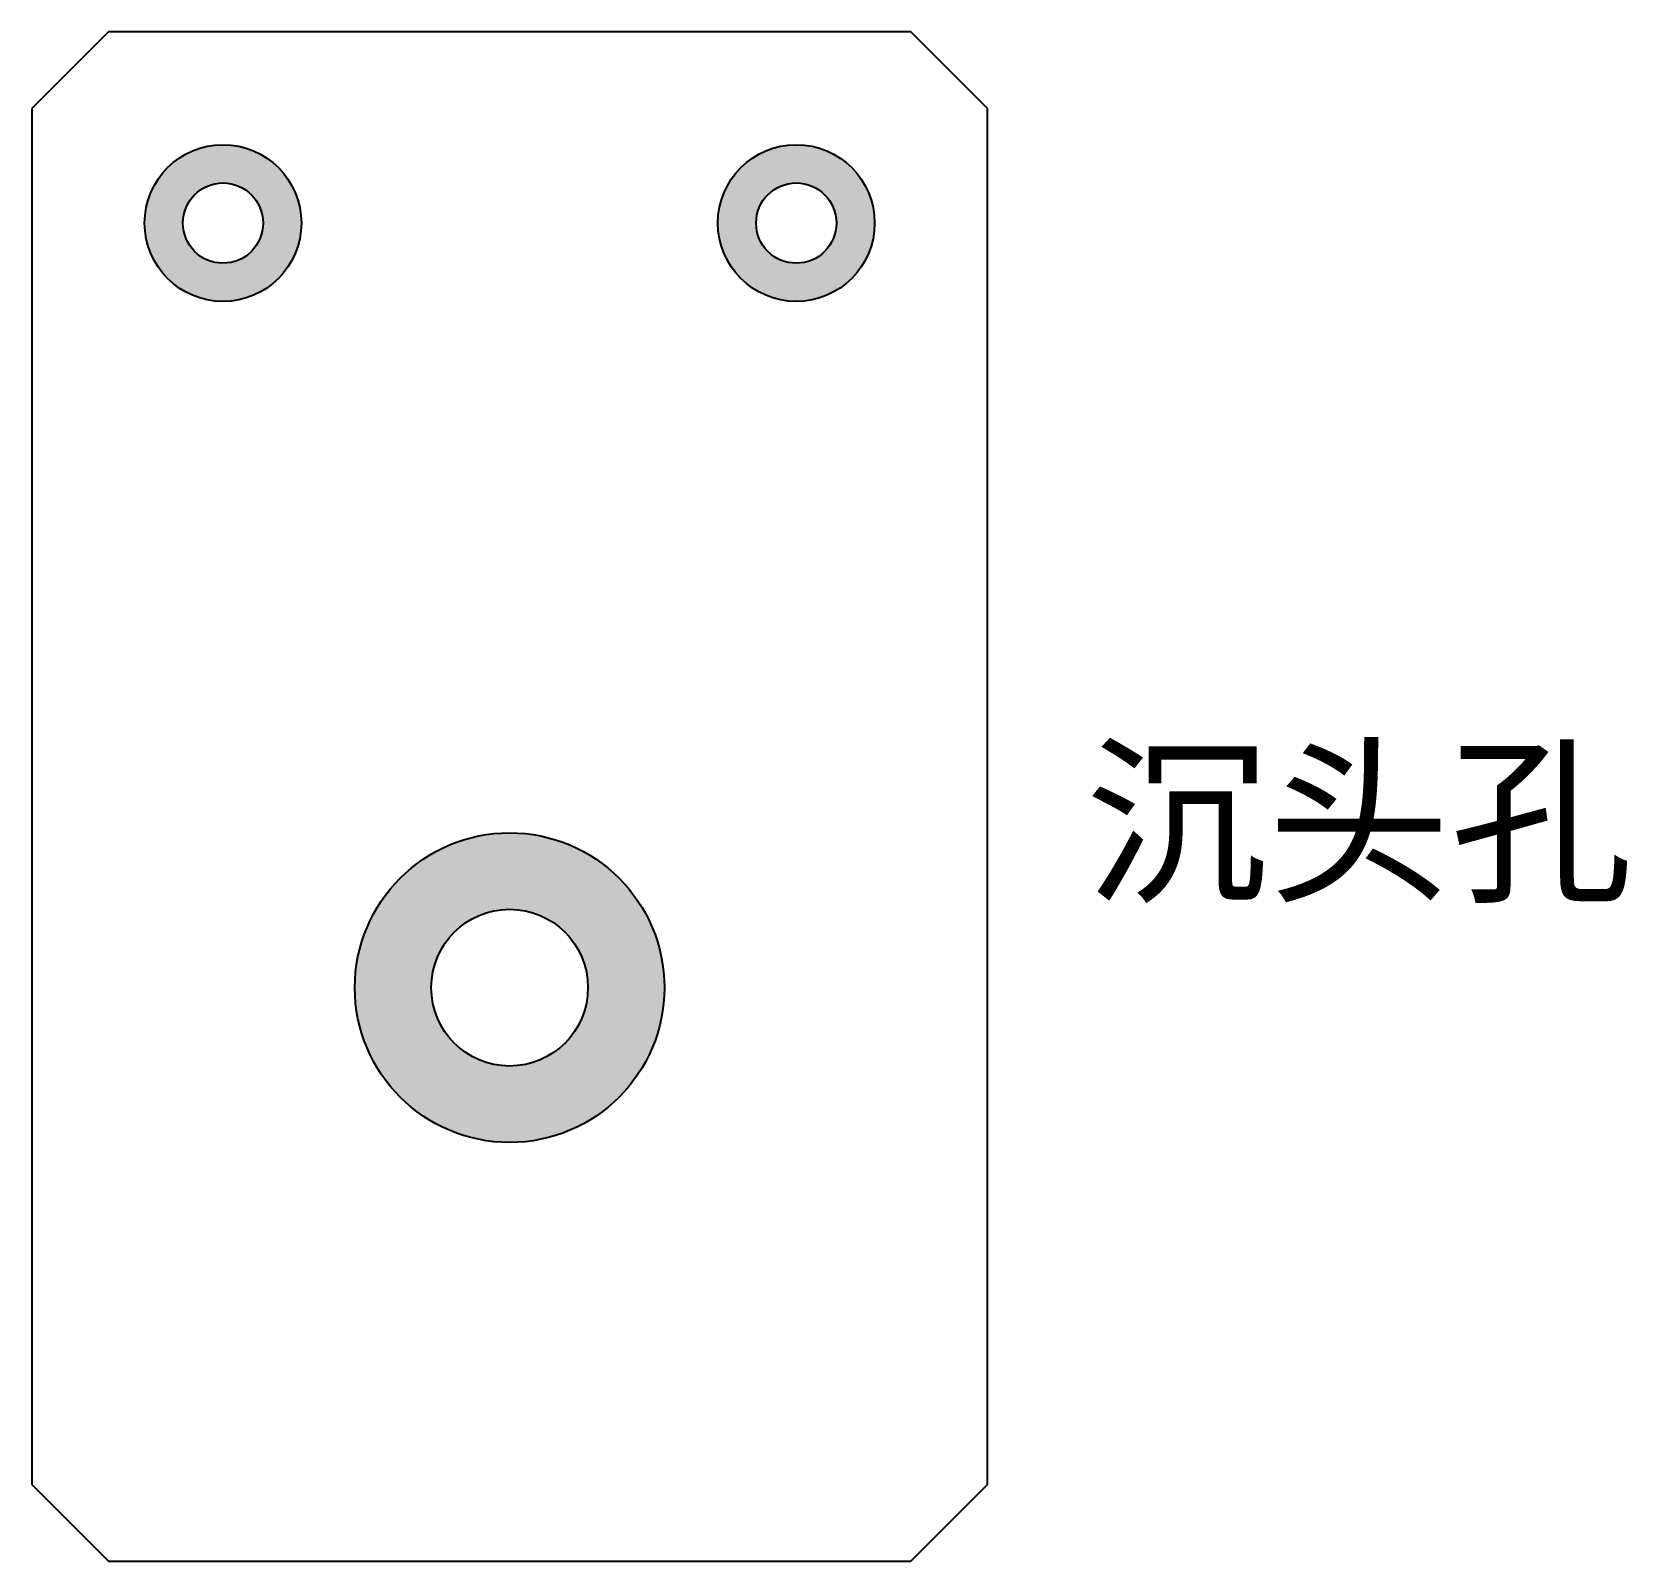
# Model space of a CAD drawing. Header units: millimetres. Extents: x -25 to 58.5, y -30 to 50.
import ezdxf

# ---------------------------------------------------------------- set-up
doc = ezdxf.new("R2010")
doc.units = ezdxf.units.MM

msp = doc.modelspace()

# ---------------------------------------------------------------- hatches: boundary and pattern name
h = msp.add_hatch(color=3)
h.dxf.hatch_style = 1
h.paths.add_polyline_path([(-10.9, 40, 1), (-19.1, 40, 1)])
h.paths.add_polyline_path([(-17.1, 40, -1), (-12.9, 40, -1)], flags=16)
h.paths.add_polyline_path([(19.1, 40, 1), (10.9, 40, 1)])
h.paths.add_polyline_path([(12.9, 40, -1), (17.1, 40, -1)], flags=16)
h.paths.add_polyline_path([(-8.1, 0, 1), (8.1, 0, 1)])
h.paths.add_polyline_path([(4.1, 0, -1), (-4.1, 0, -1)], flags=16)

# ---------------------------------------------------------------- linework, layer by layer
at = {"color": 7, "linetype": 'Continuous', "lineweight": 25}
for p, q in [((-21, 50), (-25, 46)), ((21, 50), (-21, 50)), ((25, 46), (21, 50)), ((-25, 46), (-25, -26)), ((25, -26), (25, 46)), ((-25, -26), (-21, -30)), ((21, -30), (25, -26)), ((-21, -30), (21, -30))]:
    msp.add_line(p, q, dxfattribs=at)
for centre, radius in [((-15, 40), 4.1), ((15, 40), 4.1), ((-15, 40), 2.1), ((15, 40), 2.1), ((0, 0), 8.1), ((0, 0), 4.1)]:
    msp.add_circle(centre, radius, dxfattribs=at)

# ---------------------------------------------------------------- texts
at = {"insert": (30.121, 12.189), "char_height": 7, "attachment_point": 1}
msp.add_mtext_dynamic_manual_height_columns('{\\fSimSun|b0|i0|c134|p2;\\C3;沉头孔}', width=33.01233, gutter_width=17.5, heights=[0], dxfattribs=at)

doc.saveas('drawing.dxf')
